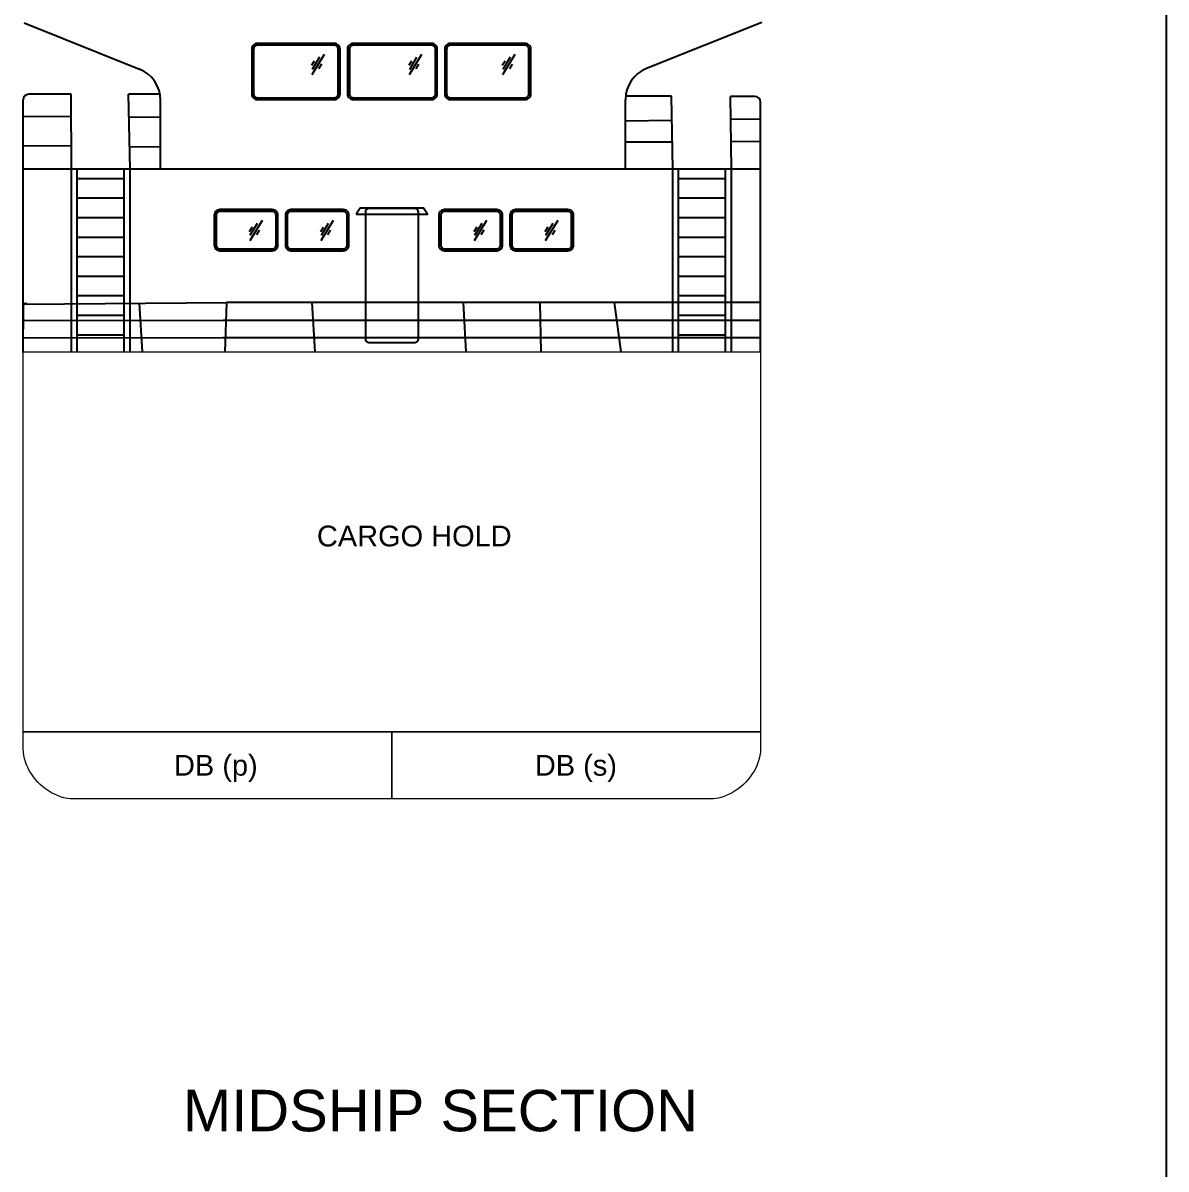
# Model space of a CAD drawing. Header units: millimetres. Extents: x -7277357 to 14022354, y -2768861 to 8298078.
# Drawn here: x 10620936 to 14022354, y 2761611 to 6172520 of the extents above; entities that cross this region are included whole.
import ezdxf
from ezdxf.enums import TextEntityAlignment as Align

# ---------------------------------------------------------------- set-up
doc = ezdxf.new("R2010")
doc.units = ezdxf.units.MM
doc.header["$LTSCALE"] = 10
for name, color, linetype in [('11', 7, 'Continuous'), ('Handrail', 3, 'Continuous'), ('Interior', 3, 'Continuous')]:
    doc.layers.add(name, color=color, linetype=linetype)
doc.styles.get("Standard").update_dxf_attribs({"font": 'arial.ttf'})

msp = doc.modelspace()

# ---------------------------------------------------------------- linework, layer by layer
at = {"color": 6}
msp.add_line((14022353.72141, 8298078.42645), (14022353.72141, -2767209.8531), dxfattribs=at)
at = {"color": 3}
for p, q in [((12819051.64722, 6174062.23819), (12476359.84665, 6036759.66759)), ((10625051.64722, 6172326.50245), (10967743.4478, 6035023.93186)), ((10765153.56267, 5737788.82987), (10764717.55166, 5960207.88134)), ((10939585.34882, 5737788.82987), (10935062.70666, 5960216.34402)), ((11030551.64722, 5737788.82987), (11030551.64722, 5942197.37332)), ((12413551.64722, 5737788.82987), (12413551.64722, 5943933.10906)), ((12551123.39942, 5954167.51343), (12414102.97868, 5954419.40133)), ((12554495.73903, 5737788.82987), (12551123.39942, 5954167.51343)), ((12798992.56175, 5953711.84965), (12726424.43037, 5953845.25338)), ((12728927.52519, 5737788.82987), (12726424.43037, 5953845.25338)), ((10621686.31547, 5807970.91427), (10765018.63059, 5806620.72934)), ((10938218.95682, 5804989.18889), (11030551.64722, 5804119.41847))]:
    msp.add_line(p, q, dxfattribs=at)
at = {"color": 7}
for p, q in [((10621686.31547, 5193239.93405), (10621686.31547, 5943507.87301)), ((12815686.31547, 5193239.93405), (12815686.31547, 5937018.12839)), ((12815686.31547, 5737788.82987), (10621686.31547, 5737788.82987)), ((10622027.17196, 5328707.03769), (10620936.38381, 5191697.92196)), ((10624983.99049, 5335726.58495), (11226744.40593, 5340169.43802)), ((10966927.28789, 5338251.18409), (10975566.91961, 5193239.93405)), ((11226744.40593, 5340169.43802), (11221547.52294, 5193239.93405)), ((12815686.31547, 5340169.43802), (11226744.40593, 5340169.43802)), ((11481057.17131, 5340169.43802), (11489667.43528, 5193239.93405)), ((11930961.04186, 5340169.43802), (11939139.8338, 5193239.93405)), ((12158874.15366, 5340169.43802), (12162383.45946, 5193239.93405)), ((12379778.24212, 5340169.43802), (12399648.32789, 5193239.93405)), ((11216403.86635, 5287435.56097), (10621686.31547, 5285893.54888)), ((12815686.31547, 5287435.56097), (11216403.86635, 5287435.56097)), ((11219089.73044, 5234879.81002), (10621686.31547, 5234259.90608)), ((12815686.31547, 5234879.81002), (11215985.44754, 5234879.81002))]:
    msp.add_line(p, q, dxfattribs=at)
at = {"color": 3}
for centre, start, end in [((10930551.64722, 5942197.37332), 0, 68.1660456273), ((12513551.64722, 5943933.10906), 111.8339543727, 180)]:
    msp.add_arc(centre, 100000, start, end, dxfattribs=at)
at = {"color": 7}
msp.add_arc((10632026.85505, 5328627.42593), 10000, 90, 179.5438534395, dxfattribs=at)
msp.add_arc((10632026.85505, 5328627.42593), 10000, 90, 179.5438534395, dxfattribs=at)
at = {"layer": '11', "color": 7, "linetype": 'Continuous', "lineweight": 20, "flags": 128}
for points in [[(12815686.31547, 5193239.93405), (12815686.31547, 4063239.93405), (10621686.31547, 4063239.93405), (10621686.31547, 5193239.93405), (12815686.31547, 5193239.93405)], [(12815686.31547, 5193239.93405), (12815686.31547, 4063239.93405), (10621686.31547, 4063239.93405), (10621686.31547, 5193239.93405), (12815686.31547, 5193239.93405)], [(11718686.31547, 5193239.93405), (12815686.31547, 5193239.93405), (12815686.31547, 4013239.93405), (12815676.31547, 4012080.93405), (12815166.31547, 4002356.93405), (12813856.31547, 3992673.93405), (12811776.31547, 3983067.93405), (12808966.31547, 3973575.93405), (12805466.31547, 3964233.93405), (12801316.31547, 3955077.93405), (12796536.31547, 3946145.03405), (12791186.31547, 3937471.33405), (12785286.31547, 3929093.33405), (12778866.31547, 3921047.43405), (12771986.31547, 3913370.03405), (12764666.31547, 3906097.53405), (12756936.31547, 3899266.43405), (12748856.31547, 3892913.03405), (12740436.31547, 3887073.73405), (12731726.31547, 3881785.13405), (12722766.31547, 3877083.43405), (12713586.31547, 3873005.22405), (12704226.31547, 3869586.83405), (12694716.31547, 3866864.68405), (12685106.31547, 3864875.21405), (12675416.31547, 3863654.82305), (12665686.31547, 3863239.93405), (11718686.31547, 3863239.93405), (10771686.31547, 3863239.93405), (10761956.31547, 3863654.82305), (10752266.31547, 3864875.21405), (10742656.31547, 3866864.68405), (10733146.31547, 3869586.83405), (10723786.31547, 3873005.22405), (10714606.31547, 3877083.43405), (10705646.31547, 3881785.13405), (10696936.31547, 3887073.73405), (10688516.31547, 3892913.03405), (10680436.31547, 3899266.43405), (10672706.31547, 3906097.53405), (10665386.31547, 3913370.03405), (10658506.31547, 3921047.43405), (10652086.31547, 3929093.33405), (10646186.31547, 3937471.33405), (10640836.31547, 3946145.03405), (10636056.31547, 3955077.93405), (10631906.31547, 3964233.93405), (10628406.31547, 3973575.93405), (10625596.31547, 3983067.93405), (10623516.31547, 3992673.93405), (10622206.31547, 4002356.93405), (10621696.31547, 4012080.93405), (10621686.31547, 4013239.93405), (10621686.31547, 5193239.93405), (11718686.31547, 5193239.93405)], [(11718686.31547, 3863239.93405), (10771686.31547, 3863239.93405), (10761956.31547, 3863654.82305), (10752266.31547, 3864875.21405), (10742656.31547, 3866864.68405), (10733146.31547, 3869586.83405), (10723786.31547, 3873005.22405), (10714606.31547, 3877083.43405), (10705646.31547, 3881785.13405), (10696936.31547, 3887073.73405), (10688516.31547, 3892913.03405), (10680436.31547, 3899266.43405), (10672706.31547, 3906097.53405), (10665386.31547, 3913370.03405), (10658506.31547, 3921047.43405), (10652086.31547, 3929093.33405), (10646186.31547, 3937471.33405), (10640836.31547, 3946145.03405), (10636056.31547, 3955077.93405), (10631906.31547, 3964233.93405), (10628406.31547, 3973575.93405), (10625596.31547, 3983067.93405), (10623516.31547, 3992673.93405), (10622206.31547, 4002356.93405), (10621696.31547, 4012080.93405), (10621686.31547, 4013239.93405), (10621686.31547, 4063239.93405), (11718686.31547, 4063239.93405), (11718686.31547, 3863239.93405)], [(11718686.31547, 3863239.93405), (10771686.31547, 3863239.93405), (10761956.31547, 3863654.82305), (10752266.31547, 3864875.21405), (10742656.31547, 3866864.68405), (10733146.31547, 3869586.83405), (10723786.31547, 3873005.22405), (10714606.31547, 3877083.43405), (10705646.31547, 3881785.13405), (10696936.31547, 3887073.73405), (10688516.31547, 3892913.03405), (10680436.31547, 3899266.43405), (10672706.31547, 3906097.53405), (10665386.31547, 3913370.03405), (10658506.31547, 3921047.43405), (10652086.31547, 3929093.33405), (10646186.31547, 3937471.33405), (10640836.31547, 3946145.03405), (10636056.31547, 3955077.93405), (10631906.31547, 3964233.93405), (10628406.31547, 3973575.93405), (10625596.31547, 3983067.93405), (10623516.31547, 3992673.93405), (10622206.31547, 4002356.93405), (10621696.31547, 4012080.93405), (10621686.31547, 4013239.93405), (10621686.31547, 4063239.93405), (11718686.31547, 4063239.93405), (11718686.31547, 3863239.93405)], [(11718686.31547, 3863239.93405), (11718686.31547, 4063239.93405), (12815686.31547, 4063239.93405), (12815686.31547, 4013239.93405), (12815676.31547, 4012080.93405), (12815166.31547, 4002356.93405), (12813856.31547, 3992673.93405), (12811776.31547, 3983067.93405), (12808966.31547, 3973575.93405), (12805466.31547, 3964233.93405), (12801316.31547, 3955077.93405), (12796536.31547, 3946145.03405), (12791186.31547, 3937471.33405), (12785286.31547, 3929093.33405), (12778866.31547, 3921047.43405), (12771986.31547, 3913370.03405), (12764666.31547, 3906097.53405), (12756936.31547, 3899266.43405), (12748856.31547, 3892913.03405), (12740436.31547, 3887073.73405), (12731726.31547, 3881785.13405), (12722766.31547, 3877083.43405), (12713586.31547, 3873005.22405), (12704226.31547, 3869586.83405), (12694716.31547, 3866864.68405), (12685106.31547, 3864875.21405), (12675416.31547, 3863654.82305), (12665686.31547, 3863239.93405), (11718686.31547, 3863239.93405)], [(11718686.31547, 3863239.93405), (11718686.31547, 4063239.93405), (12815686.31547, 4063239.93405), (12815686.31547, 4013239.93405), (12815676.31547, 4012080.93405), (12815166.31547, 4002356.93405), (12813856.31547, 3992673.93405), (12811776.31547, 3983067.93405), (12808966.31547, 3973575.93405), (12805466.31547, 3964233.93405), (12801316.31547, 3955077.93405), (12796536.31547, 3946145.03405), (12791186.31547, 3937471.33405), (12785286.31547, 3929093.33405), (12778866.31547, 3921047.43405), (12771986.31547, 3913370.03405), (12764666.31547, 3906097.53405), (12756936.31547, 3899266.43405), (12748856.31547, 3892913.03405), (12740436.31547, 3887073.73405), (12731726.31547, 3881785.13405), (12722766.31547, 3877083.43405), (12713586.31547, 3873005.22405), (12704226.31547, 3869586.83405), (12694716.31547, 3866864.68405), (12685106.31547, 3864875.21405), (12675416.31547, 3863654.82305), (12665686.31547, 3863239.93405), (11718686.31547, 3863239.93405)]]:
    msp.add_lwpolyline(points, dxfattribs=at)
at = {"layer": 'Handrail'}
for p, q in [((10621686.31547, 5737618.22199), (10621686.31547, 5943507.85122)), ((10764717.55166, 5960207.88134), (10638380.06919, 5960201.60495)), ((11030551.64722, 5960221.08787), (10935062.70666, 5960216.34402)), ((12815686.31547, 5731128.4667), (12815686.31547, 5937018.09593)), ((10764849.75196, 5892769.52399), (10621686.31547, 5893597.19794)), ((11030551.64722, 5891233.41573), (10936454.28248, 5891777.42291)), ((12413551.64722, 5881500.29556), (12552225.80834, 5883433.89263)), ((12727211.90514, 5885873.80359), (12815686.31547, 5887107.44265)), ((12413551.64722, 5818387.80354), (12553229.04797, 5819063.24905)), ((12727976.14048, 5819908.28295), (12815686.31547, 5820332.42776))]:
    msp.add_line(p, q, dxfattribs=at)
for centre, start, end in [((10638380.06919, 5943507.85122), 90, 180), ((12798992.56175, 5937018.09593), 0, 90)]:
    msp.add_arc(centre, 16693.75372, start, end, dxfattribs=at)
at = {"layer": 'Interior'}
for p, q in [((11517395.88182, 6078853.64022), (11480623.31421, 6017980.69194)), ((11806754.27966, 6078853.64022), (11769981.71205, 6017980.69194)), ((12084983.50836, 6078853.64022), (12048210.94075, 6017980.69194)), ((11487925.00376, 6059133.92821), (11479599.08935, 6045351.29104)), ((11503140.12848, 6070160.03794), (11481492.75102, 6034325.1813)), ((11509014.907, 6050073.63917), (11500688.99259, 6036291.002)), ((11777283.40161, 6059133.92821), (11768957.4872, 6045351.29104)), ((11792498.52633, 6070160.03794), (11770851.14886, 6034325.1813)), ((11798373.30485, 6050073.63917), (11790047.39044, 6036291.002)), ((12055512.6303, 6059133.92821), (12047186.71589, 6045351.29104)), ((12070727.75503, 6070160.03794), (12049080.37756, 6034325.1813)), ((12076602.53355, 6050073.63917), (12068276.61914, 6036291.002)), ((10765153.56267, 5193239.93405), (10765153.56267, 5737788.82987)), ((10782596.74128, 5193239.93405), (10782596.74128, 5737788.82987)), ((10922142.17021, 5193239.93405), (10922142.17021, 5737788.82987)), ((10939585.34882, 5193239.93405), (10939585.34882, 5737788.82987)), ((12554495.73903, 5193239.93405), (12554495.73903, 5737788.82987)), ((12571938.91765, 5193239.93405), (12571938.91765, 5737788.82987)), ((12711484.34657, 5193239.93405), (12711484.34657, 5737788.82987)), ((12728927.52519, 5193239.93405), (12728927.52519, 5737788.82987)), ((10782596.74128, 5709748.55717), (10922142.17021, 5709748.55717)), ((12571938.91765, 5709748.55717), (12711484.34657, 5709748.55717)), ((10782596.74128, 5651604.62845), (10922142.17021, 5651604.62845)), ((12571938.91765, 5651604.62845), (12711484.34657, 5651604.62845)), ((10782596.74128, 5593460.69973), (10922142.17021, 5593460.69973)), ((11302931.45636, 5564752.20844), (11294605.54195, 5550969.57127)), ((11332402.33442, 5584471.92045), (11295629.7668, 5523598.97218)), ((11318146.58108, 5575778.31818), (11296499.20361, 5539943.46153)), ((11514385.67017, 5564752.20844), (11506059.75576, 5550969.57127)), ((11543856.54823, 5584471.92045), (11507083.98061, 5523598.97218)), ((11529600.79489, 5575778.31818), (11507953.41742, 5539943.46153)), ((11971140.99495, 5564752.20844), (11962815.08054, 5550969.57127)), ((12000611.87301, 5584471.92045), (11963839.3054, 5523598.97218)), ((11986356.11967, 5575778.31818), (11964708.74221, 5539943.46153)), ((12182595.20876, 5564752.20844), (12174269.29435, 5550969.57127)), ((12212066.08682, 5584471.92045), (12175293.51921, 5523598.97218)), ((12197810.33348, 5575778.31818), (12176162.95602, 5539943.46153)), ((12571938.91765, 5593460.69973), (12711484.34657, 5593460.69973)), ((10782596.74128, 5535316.77101), (10922142.17021, 5535316.77101)), ((11324021.3596, 5555691.9194), (11315695.44519, 5541909.28223)), ((11535475.57341, 5555691.9194), (11527149.659, 5541909.28223)), ((11992230.89819, 5555691.9194), (11983904.98378, 5541909.28223)), ((12203685.112, 5555691.9194), (12195359.19759, 5541909.28223)), ((12571938.91765, 5535316.77101), (12711484.34657, 5535316.77101)), ((10782596.74128, 5477172.84229), (10922142.17021, 5477172.84229)), ((12571938.91765, 5477172.84229), (12711484.34657, 5477172.84229)), ((10782596.74128, 5419028.91357), (10922142.17021, 5419028.91357)), ((12571938.91765, 5419028.91357), (12711484.34657, 5419028.91357)), ((10782596.74128, 5360884.98485), (10922142.17021, 5360884.98485)), ((12571938.91765, 5360884.98485), (12711484.34657, 5360884.98485)), ((10782596.74128, 5302741.05614), (10922142.17021, 5302741.05614)), ((12571938.91765, 5302741.05614), (12711484.34657, 5302741.05614)), ((10782596.74128, 5244597.12742), (10922142.17021, 5244597.12742)), ((12571938.91765, 5244597.12742), (12711484.34657, 5244597.12742))]:
    msp.add_line(p, q, dxfattribs=at)
for points in [[(11318467.06524, 5944474.95409), (11547838.09801, 5944474.95409, 0.4142135624), (11564531.85173, 5961168.70781), (11564531.85173, 6094718.73758, 0.4142135624), (11547838.09801, 6111412.49131), (11318467.06524, 6111412.49131, 0.4142135624), (11301773.31152, 6094718.73758), (11301773.31152, 5961168.70781, 0.4142135624)], [(11318467.06524, 5950039.53866), (11547838.09801, 5950039.53866, 0.4142135624), (11558967.26716, 5961168.70781), (11558967.26716, 6094718.73758, 0.4142135624), (11547838.09801, 6105847.90673), (11318467.06524, 6105847.90673, 0.4142135624), (11307337.89609, 6094718.73758), (11307337.89609, 5961168.70781, 0.4142135624)], [(11603483.94375, 5944474.95409), (11837196.49586, 5944474.95409, 0.4142135624), (11853890.24958, 5961168.70781), (11853890.24958, 6094718.73758, 0.4142135624), (11837196.49586, 6111412.49131), (11603483.94375, 6111412.49131, 0.4142135624), (11586790.19003, 6094718.73758), (11586790.19003, 5961168.70781, 0.4142135624)], [(11603483.94375, 5950039.53866), (11837196.49586, 5950039.53866, 0.4142135624), (11848325.66501, 5961168.70781), (11848325.66501, 6094718.73758, 0.4142135624), (11837196.49586, 6105847.90673), (11603483.94375, 6105847.90673, 0.4142135624), (11592354.7746, 6094718.73758), (11592354.7746, 5961168.70781, 0.4142135624)], [(11892842.3416, 5944474.95409), (12115425.72455, 5944474.95409, 0.4142135624), (12132119.47828, 5961168.70781), (12132119.47828, 6094718.73758, 0.4142135624), (12115425.72455, 6111412.49131), (11892842.3416, 6111412.49131, 0.4142135624), (11876148.58787, 6094718.73758), (11876148.58787, 5961168.70781, 0.4142135624)], [(11892842.3416, 5950039.53866), (12115425.72455, 5950039.53866, 0.4142135624), (12126554.8937, 5961168.70781), (12126554.8937, 6094718.73758, 0.4142135624), (12115425.72455, 6105847.90673), (11892842.3416, 6105847.90673, 0.4142135624), (11881713.17245, 6094718.73758), (11881713.17245, 5961168.70781, 0.4142135624)], [(11207036.18254, 5494609.91091), (11362844.55061, 5494609.91091, 0.4142135624), (11379538.30433, 5511303.66463), (11379538.30433, 5600337.01782, 0.4142135624), (11362844.55061, 5617030.77154), (11207036.18254, 5617030.77154, 0.4142135624), (11190342.42882, 5600337.01782), (11190342.42882, 5511303.66463, 0.4142135624)], [(11207036.18254, 5500174.49548), (11362844.55061, 5500174.49548, 0.4142135624), (11373973.71976, 5511303.66463), (11373973.71976, 5600337.01782, 0.4142135624), (11362844.55061, 5611466.18696), (11207036.18254, 5611466.18696, 0.4142135624), (11195907.01339, 5600337.01782), (11195907.01339, 5511303.66463, 0.4142135624)], [(11418490.39635, 5494609.91091), (11574298.76442, 5494609.91091, 0.4142135624), (11590992.51814, 5511303.66463), (11590992.51814, 5600337.01782, 0.4142135624), (11574298.76442, 5617030.77154), (11418490.39635, 5617030.77154, 0.4142135624), (11401796.64263, 5600337.01782), (11401796.64263, 5511303.66463, 0.4142135624)], [(11418490.39635, 5500174.49548), (11574298.76442, 5500174.49548, 0.4142135624), (11585427.93357, 5511303.66463), (11585427.93357, 5600337.01782, 0.4142135624), (11574298.76442, 5611466.18696), (11418490.39635, 5611466.18696, 0.4142135624), (11407361.2272, 5600337.01782), (11407361.2272, 5511303.66463, 0.4142135624)], [(11651911.30058, 5621045.76434), (11785461.33036, 5621045.76434, -0.4142135624), (11796590.4995, 5609916.59519), (11796590.4995, 5231524.84416, -0.4142135624), (11785461.33036, 5220395.67502), (11651911.30058, 5220395.67502, -0.4142135624), (11640782.13143, 5231524.84416), (11640782.13143, 5609916.59519, -0.4142135624)], [(11875245.72113, 5494609.91091), (12031054.0892, 5494609.91091, 0.4142135624), (12047747.84292, 5511303.66463), (12047747.84292, 5600337.01782, 0.4142135624), (12031054.0892, 5617030.77154), (11875245.72113, 5617030.77154, 0.4142135624), (11858551.96741, 5600337.01782), (11858551.96741, 5511303.66463, 0.4142135624)], [(11875245.72113, 5500174.49548), (12031054.0892, 5500174.49548, 0.4142135624), (12042183.25835, 5511303.66463), (12042183.25835, 5600337.01782, 0.4142135624), (12031054.0892, 5611466.18696), (11875245.72113, 5611466.18696, 0.4142135624), (11864116.55198, 5600337.01782), (11864116.55198, 5511303.66463, 0.4142135624)], [(12086699.93494, 5494609.91091), (12242508.30301, 5494609.91091, 0.4142135624), (12259202.05673, 5511303.66463), (12259202.05673, 5600337.01782, 0.4142135624), (12242508.30301, 5617030.77154), (12086699.93494, 5617030.77154, 0.4142135624), (12070006.18122, 5600337.01782), (12070006.18122, 5511303.66463, 0.4142135624)], [(12086699.93494, 5500174.49548), (12242508.30301, 5500174.49548, 0.4142135624), (12253637.47216, 5511303.66463), (12253637.47216, 5600337.01782, 0.4142135624), (12242508.30301, 5611466.18696), (12086699.93494, 5611466.18696, 0.4142135624), (12075570.76579, 5600337.01782), (12075570.76579, 5511303.66463, 0.4142135624)]]:
    msp.add_lwpolyline(points, format="xyb", close=True, dxfattribs=at)
msp.add_lwpolyline([(11612959.20856, 5603239.0937), (11824413.42237, 5603239.0937), (11813284.25323, 5621045.76434), (11624088.37771, 5621045.76434)], close=True, dxfattribs=at)

# ---------------------------------------------------------------- texts
at = {"layer": '11', "color": 7}
for s, p in [('CARGO HOLD ', (11797382.37157, 4614727.03152)), (' DB (p)', (11183036.31547, 3932383.93405)), (' DB (s)', (12254336.31547, 3932383.93405))]:
    msp.add_text(s, height=61711.9, dxfattribs=at).set_placement(p, align=Align.CENTER)
at = {"layer": '11', "color": 30}
msp.add_text('MIDSHIP SECTION', height=123424, dxfattribs=at).set_placement((11096951.65786, 2874032.24486))

doc.saveas('drawing.dxf')
